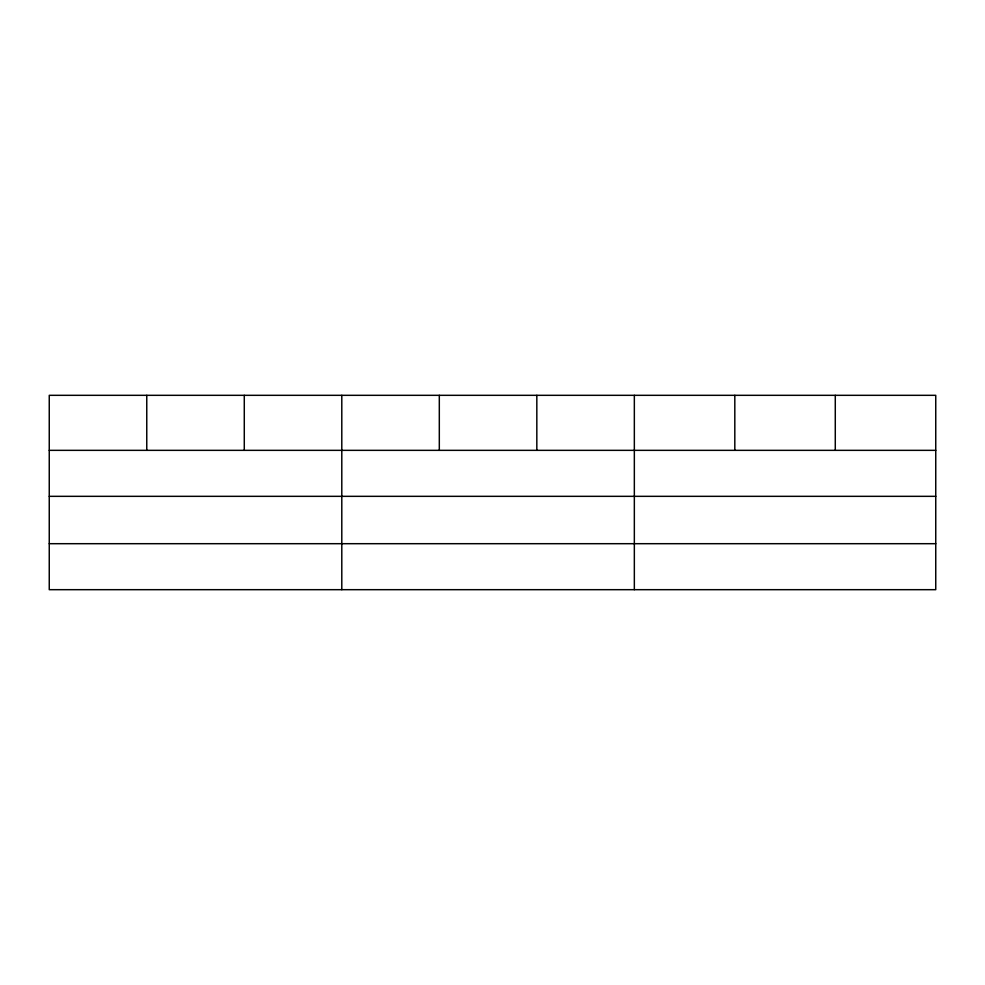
<?xml version="1.0" encoding="UTF-8"?>
<svg xmlns="http://www.w3.org/2000/svg" width="985" height="985" viewBox="0 0 985 985"><rect width="100%" height="100%" fill="white"/><g stroke="black" fill="none" stroke-linecap="round" stroke-linejoin="round"><path stroke-width="1.48" d="M935.75 496.329L935.75 395.317L49.25 395.317L49.25 589.683L935.75 589.683L935.75 496.329L49.25 496.329M49.25 450.342L935.75 450.342M49.25 543.695L935.75 543.695M835.28 395.317L835.28 450.342M734.81 395.317L734.81 450.342M634.34 395.317L634.34 589.683M536.825 395.317L536.825 450.342M439.31 395.317L439.31 450.342M341.795 395.317L341.795 589.683M244.28 395.317L244.28 450.342M146.765 395.317L146.765 450.342"/></g></svg>
